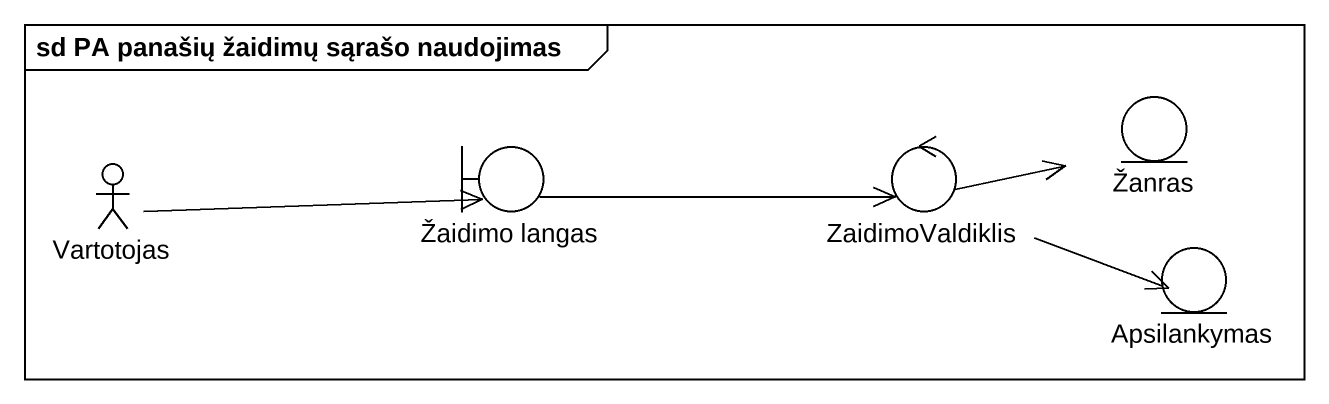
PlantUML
@startuml
mainframe sd PA panašių žaidimų sąrašo naudojimas
actor Vartotojas
boundary "Žaidimo langas" as Žaidimo_langas
control ZaidimoValdiklis
entity Žanras
entity Apsilankymas
Vartotojas -right-> Žaidimo_langas
Žaidimo_langas -right-> ZaidimoValdiklis
ZaidimoValdiklis -right-> Žanras
ZaidimoValdiklis -right-> Apsilankymas
@enduml
